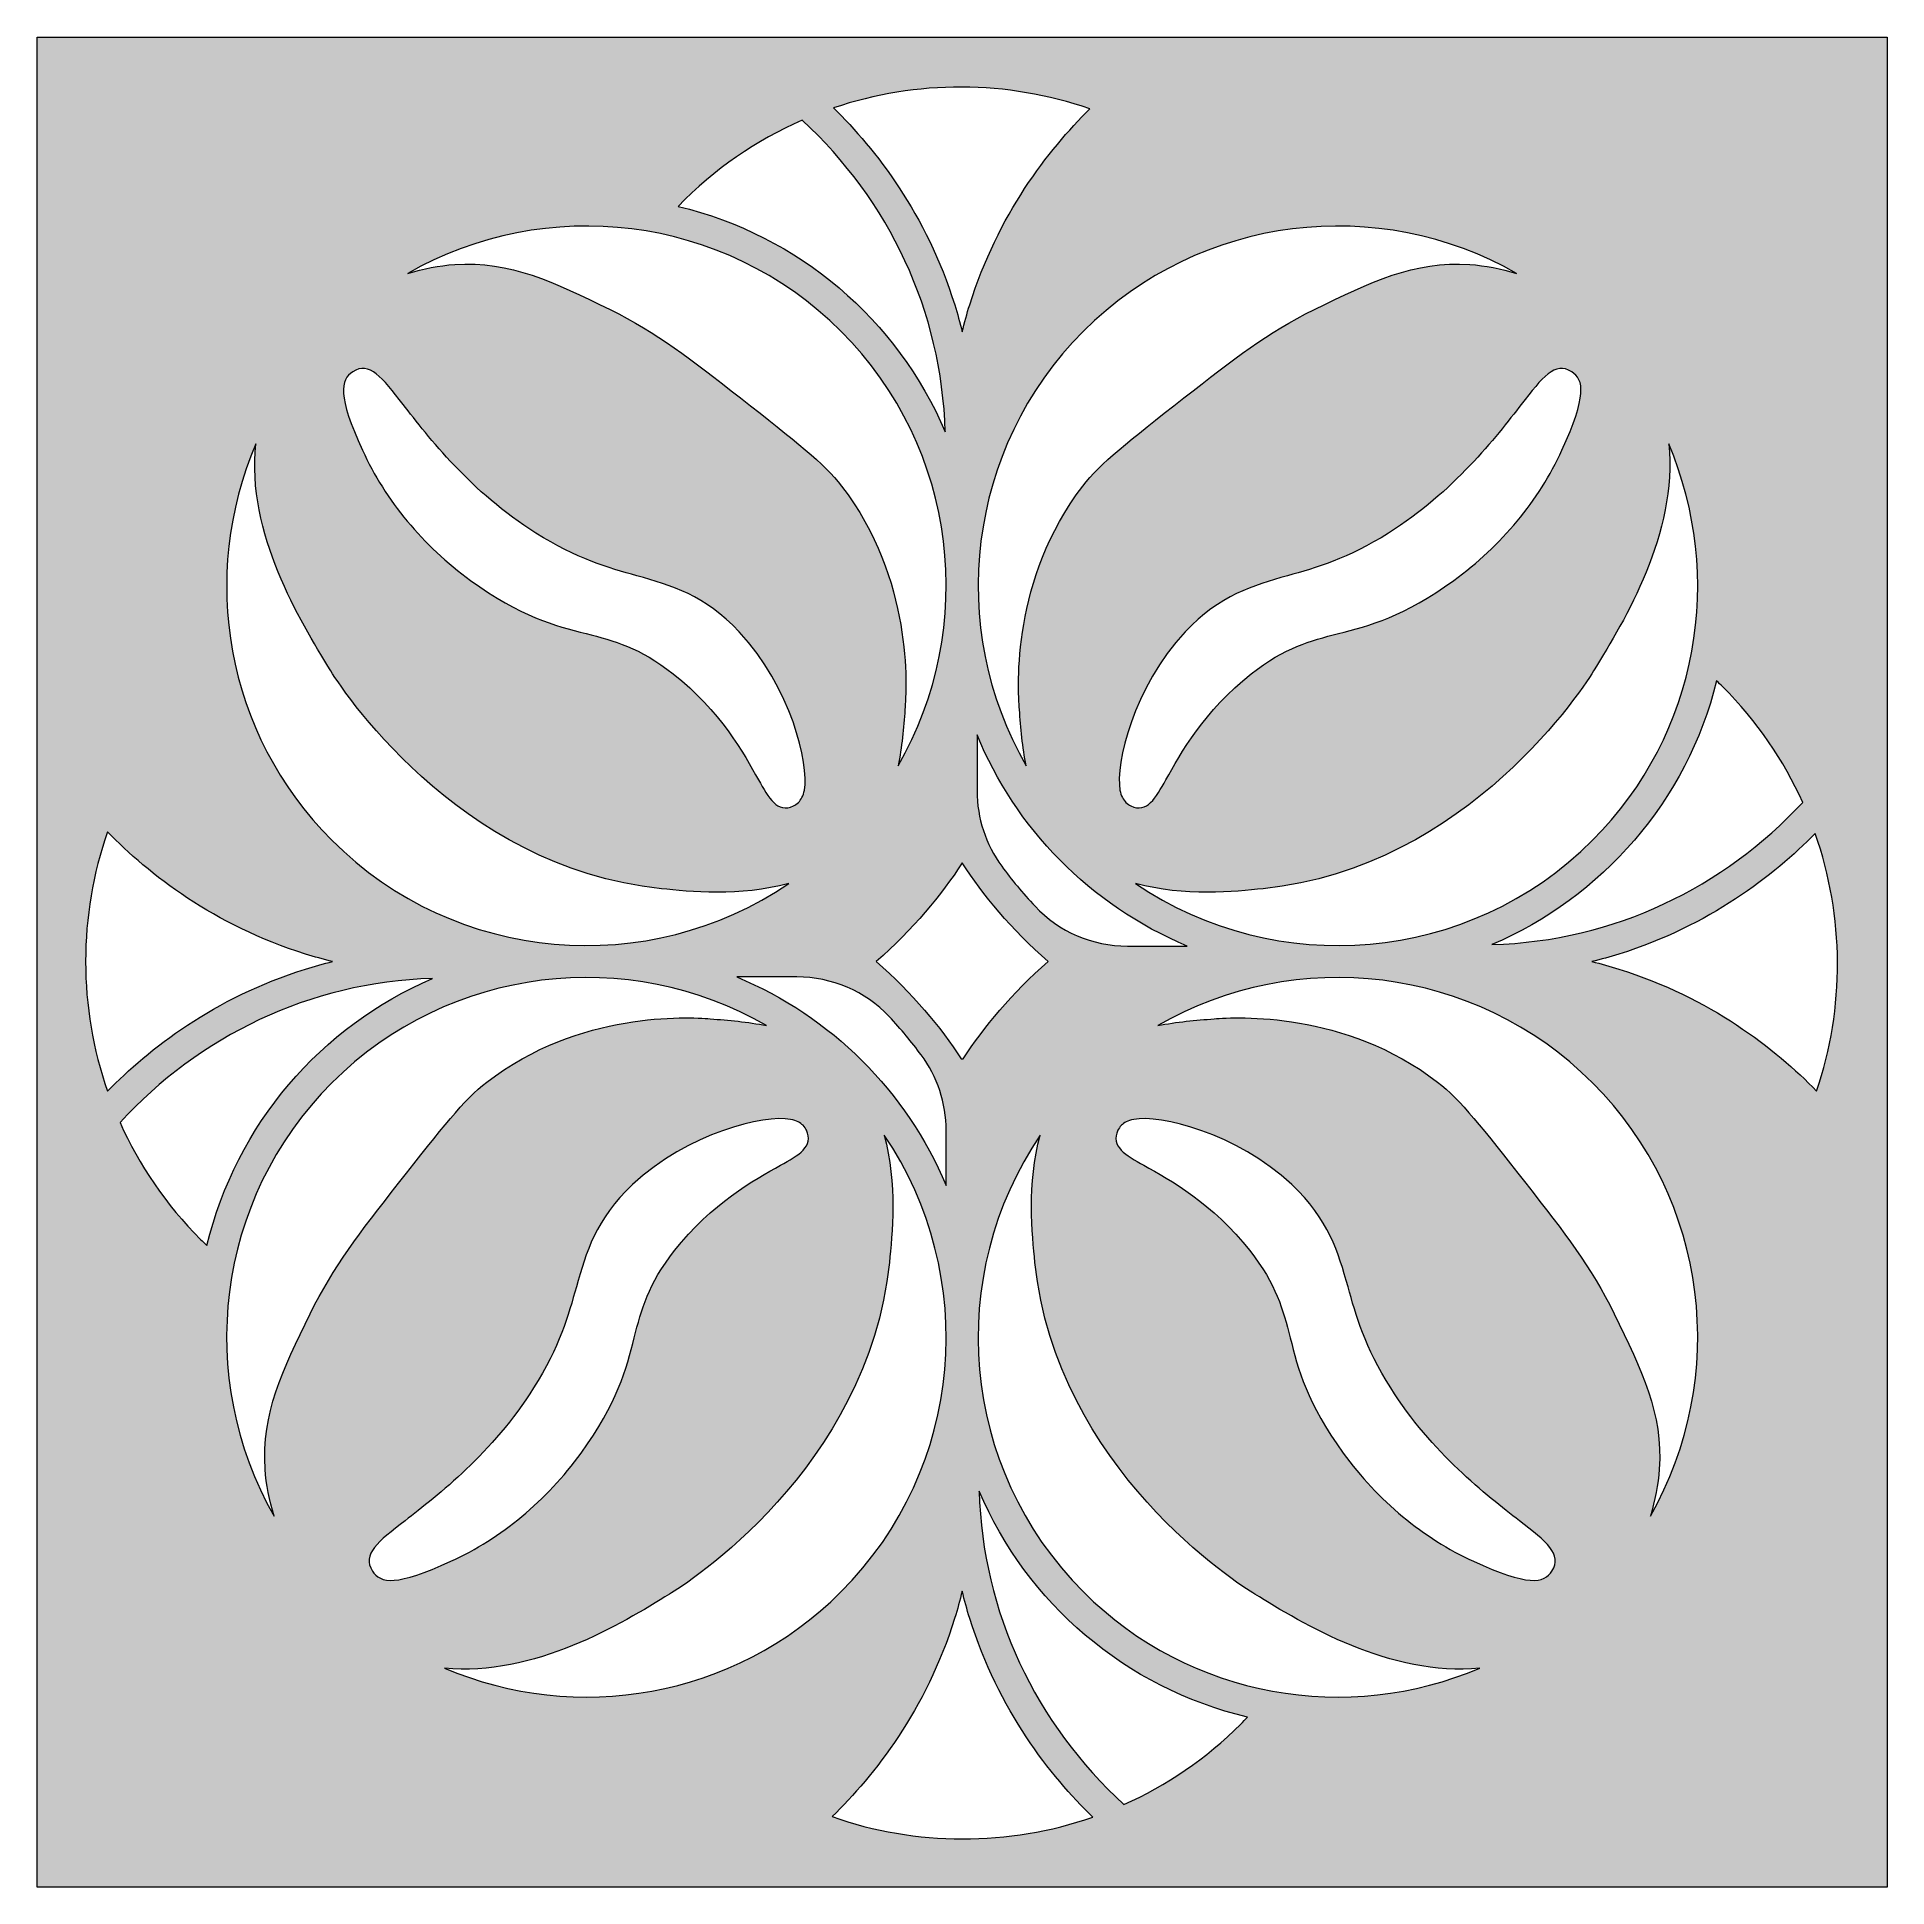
# Model space of a CAD drawing. Header units: inches. Extents: x 0 to 6, y -6 to 0.
import ezdxf

# ---------------------------------------------------------------- set-up
doc = ezdxf.new("R2010")
doc.units = ezdxf.units.IN
doc.header["$MEASUREMENT"] = 0
doc.layers.add('4-2 - Coasters Laser Cut', color=7, linetype='Continuous', lineweight=0)

msp = doc.modelspace()

# ---------------------------------------------------------------- hatches: boundary and pattern name
at = {"layer": '4-2 - Coasters Laser Cut', "true_color": 0x1d1d1b, "transparency": 33554687}
h = msp.add_hatch(color=250, dxfattribs=at)
h.dxf.hatch_style = 2
edge = h.paths.add_edge_path()
edge.add_spline(control_points=[(5.7718, -3.4186), (5.6379, -3.2817), (5.4269, -3.1157), (5.1307, -3.0229), (5.1017, -3.0139), (5.0724, -3.006), (5.0429, -2.9986), (5.0724, -2.9912), (5.1017, -2.9835), (5.1307, -2.9743), (5.4235, -2.8826), (5.6331, -2.7194), (5.7672, -2.5835), (5.8621, -2.8529), (5.8635, -3.1482), (5.7718, -3.4186)], knot_values=[0, 0, 0, 0, 1, 1, 1, 2, 2, 2, 3, 3, 3, 4, 4, 4, 5, 5, 5, 5], degree=3, periodic=0)
edge = h.paths.add_edge_path()
edge.add_spline(control_points=[(5.2325, -4.7968), (5.2478, -4.7462), (5.2578, -4.6951), (5.2614, -4.6446), (5.2736, -4.4638), (5.2047, -4.3243), (5.1151, -4.1407), (5.039, -3.9864), (4.9565, -3.8813), (4.8287, -3.7175), (4.6875, -3.5374), (4.6169, -3.4472), (4.5424, -3.3897), (4.2415, -3.1582), (3.8893, -3.1786), (3.8178, -3.1842), (3.7585, -3.1889), (3.6965, -3.1939), (3.6353, -3.2064), (4.0818, -2.9487), (4.6635, -3.0103), (5.0449, -3.3917), (5.4251, -3.7719), (5.4874, -4.3511), (5.2325, -4.7968)], knot_values=[0, 0, 0, 0, 1, 1, 1, 2, 2, 2, 3, 3, 3, 4, 4, 4, 5, 5, 5, 6, 6, 6, 7, 7, 7, 8, 8, 8, 8], degree=3, periodic=0)
edge = h.paths.add_edge_path()
edge.add_spline(control_points=[(4.9135, -4.9754), (4.8876, -5.0158), (4.8357, -5.0247), (4.6589, -4.9436), (4.4956, -4.8693), (4.3497, -4.7478), (4.2365, -4.5928), (4.1187, -4.4317), (4.0897, -4.3186), (4.0644, -4.2186), (4.0406, -4.1264), (4.0201, -4.0468), (3.9337, -3.9361), (3.8142, -3.7836), (3.6739, -3.706), (3.5901, -3.6594), (3.5312, -3.6265), (3.4804, -3.5982), (3.5057, -3.5456), (3.5082, -3.5406), (3.5117, -3.535), (3.5168, -3.5297), (3.5251, -3.5214), (3.5378, -3.5137), (3.5569, -3.5103), (3.641, -3.4947), (3.8906, -3.5537), (4.0699, -3.7219), (4.19, -3.8347), (4.22, -3.9408), (4.2519, -4.0536), (4.2775, -4.145), (4.3068, -4.2489), (4.3904, -4.3815), (4.5232, -4.5922), (4.7012, -4.7297), (4.8076, -4.8119), (4.8954, -4.88), (4.9485, -4.9211), (4.9135, -4.9754)], knot_values=[0, 0, 0, 0, 1, 1, 1, 2, 2, 2, 3, 3, 3, 4, 4, 4, 5, 5, 5, 6, 6, 6, 7, 7, 7, 8, 8, 8, 9, 9, 9, 10, 10, 10, 11, 11, 11, 12, 12, 12, 13, 13, 13, 13], degree=3, periodic=0)
edge = h.paths.add_edge_path()
edge.add_spline(control_points=[(3.3937, -5.0429), (2.9912, -4.6404), (2.9449, -4.0153), (3.2539, -3.5611), (3.2104, -3.7183), (3.2274, -3.8847), (3.2367, -3.9744), (3.3057, -4.6432), (3.9003, -5.0203), (3.9496, -5.0503), (4.104, -5.145), (4.3904, -5.32), (4.6794, -5.2899), (4.2536, -5.4719), (3.7407, -5.3899), (3.3937, -5.0429)], knot_values=[0, 0, 0, 0, 1, 1, 1, 2, 2, 2, 3, 3, 3, 4, 4, 4, 5, 5, 5, 5], degree=3, periodic=0)
edge = h.paths.add_edge_path()
edge.add_spline(control_points=[(3.9043, -5.4717), (3.7917, -5.5843), (3.6629, -5.6712), (3.5254, -5.7328), (3.2379, -5.4697), (3.0669, -5.1094), (3.0556, -4.7164), (3.2103, -5.0783), (3.5289, -5.3551), (3.926, -5.449), (3.9188, -5.4565), (3.9118, -5.4642), (3.9043, -5.4717)], knot_values=[0, 0, 0, 0, 1, 1, 1, 2, 2, 2, 3, 3, 3, 4, 4, 4, 4], degree=3, periodic=0)
edge = h.paths.add_edge_path()
edge.add_spline(control_points=[(2.5786, -5.7718), (2.7158, -5.6379), (2.8831, -5.4263), (2.9762, -5.1287), (2.9854, -5.0997), (2.9932, -5.0703), (3.0006, -5.0408), (3.0079, -5.0703), (3.0158, -5.0997), (3.0249, -5.1287), (3.1185, -5.4274), (3.2865, -5.6396), (3.424, -5.7733), (3.1508, -5.8683), (2.8515, -5.8678), (2.5786, -5.7718)], knot_values=[0, 0, 0, 0, 1, 1, 1, 2, 2, 2, 3, 3, 3, 4, 4, 4, 5, 5, 5, 5], degree=3, periodic=0)
edge = h.paths.add_edge_path()
edge.add_spline(control_points=[(1.3218, -5.2899), (1.6108, -5.32), (1.8971, -5.145), (2.0515, -5.0503), (2.1008, -5.0203), (2.6954, -4.6432), (2.7646, -3.9744), (2.7738, -3.8847), (2.7907, -3.7183), (2.7474, -3.5611), (3.0562, -4.0153), (3.0099, -4.6404), (2.6075, -5.0429), (2.2606, -5.3899), (1.7476, -5.4719), (1.3218, -5.2899)], knot_values=[0, 0, 0, 0, 1, 1, 1, 2, 2, 2, 3, 3, 3, 4, 4, 4, 5, 5, 5, 5], degree=3, periodic=0)
edge = h.paths.add_edge_path()
edge.add_spline(control_points=[(1.0878, -4.9754), (1.0528, -4.9211), (1.1058, -4.88), (1.1936, -4.8119), (1.2999, -4.7297), (1.4781, -4.5922), (1.6108, -4.3815), (1.6944, -4.2489), (1.7236, -4.145), (1.7493, -4.0536), (1.7812, -3.9408), (1.8112, -3.8347), (1.9314, -3.7219), (2.1107, -3.5537), (2.3603, -3.4947), (2.4442, -3.5103), (2.4635, -3.5137), (2.476, -3.5214), (2.4844, -3.5297), (2.4896, -3.535), (2.4929, -3.5406), (2.4956, -3.5456), (2.5208, -3.5982), (2.47, -3.6265), (2.4111, -3.6594), (2.3274, -3.706), (2.1871, -3.7836), (2.0674, -3.9361), (1.9811, -4.0468), (1.9607, -4.1264), (1.9368, -4.2186), (1.9114, -4.3186), (1.8825, -4.4317), (1.7647, -4.5928), (1.6515, -4.7478), (1.5057, -4.8693), (1.3424, -4.9436), (1.1656, -5.0247), (1.1136, -5.0158), (1.0878, -4.9754)], knot_values=[0, 0, 0, 0, 1, 1, 1, 2, 2, 2, 3, 3, 3, 4, 4, 4, 5, 5, 5, 6, 6, 6, 7, 7, 7, 8, 8, 8, 9, 9, 9, 10, 10, 10, 11, 11, 11, 12, 12, 12, 13, 13, 13, 13], degree=3, periodic=0)
edge = h.paths.add_edge_path()
edge.add_spline(control_points=[(0.7399, -4.6446), (0.7435, -4.6951), (0.7535, -4.7462), (0.7687, -4.7968), (0.5137, -4.3511), (0.5761, -3.7719), (0.9564, -3.3917), (1.3378, -3.0103), (1.9194, -2.9487), (2.3658, -3.2064), (2.3046, -3.1939), (2.2428, -3.1889), (2.1835, -3.1842), (2.1119, -3.1786), (1.7597, -3.1582), (1.4589, -3.3897), (1.3843, -3.4472), (1.3138, -3.5374), (1.1725, -3.7175), (1.0447, -3.8813), (0.9622, -3.9864), (0.8861, -4.1407), (0.7964, -4.3243), (0.7276, -4.4638), (0.7399, -4.6446)], knot_values=[0, 0, 0, 0, 1, 1, 1, 2, 2, 2, 3, 3, 3, 4, 4, 4, 5, 5, 5, 6, 6, 6, 7, 7, 7, 8, 8, 8, 8], degree=3, periodic=0)
edge = h.paths.add_edge_path()
edge.add_spline(control_points=[(0.5303, -3.8996), (0.4176, -3.7868), (0.3307, -3.6579), (0.2692, -3.5204), (0.5257, -3.2415), (0.8822, -3.0651), (1.2828, -3.0535), (0.9203, -3.2085), (0.6456, -3.5267), (0.5513, -3.9196), (0.5443, -3.9129), (0.5372, -3.9064), (0.5303, -3.8996)], knot_values=[0, 0, 0, 0, 1, 1, 1, 2, 2, 2, 3, 3, 3, 4, 4, 4, 4], degree=3, periodic=0)
edge = h.paths.add_edge_path()
edge.add_spline(control_points=[(0.2287, -2.5779), (0.3626, -2.715), (0.5739, -2.8813), (0.8704, -2.9742), (0.8996, -2.9833), (0.9289, -2.9912), (0.9583, -2.9985), (0.9289, -3.0058), (0.8996, -3.0137), (0.8704, -3.0229), (0.5739, -3.1158), (0.3626, -3.2822), (0.2286, -3.4192), (0.134, -3.1474), (0.134, -2.8497), (0.2287, -2.5779)], knot_values=[0, 0, 0, 0, 1, 1, 1, 2, 2, 2, 3, 3, 3, 4, 4, 4, 5, 5, 5, 5], degree=3, periodic=0)
edge = h.paths.add_edge_path()
edge.add_spline(control_points=[(0.7093, -1.3197), (0.6792, -1.6089), (0.8542, -1.8951), (0.9489, -2.0496), (0.9789, -2.0989), (1.356, -2.6935), (2.0249, -2.7625), (2.1144, -2.7718), (2.2808, -2.7887), (2.4381, -2.7453), (1.9839, -3.0543), (1.3588, -3.0079), (0.9564, -2.6054), (0.6093, -2.2585), (0.5272, -1.7456), (0.7093, -1.3197)], knot_values=[0, 0, 0, 0, 1, 1, 1, 2, 2, 2, 3, 3, 3, 4, 4, 4, 5, 5, 5, 5], degree=3, periodic=0)
edge = h.paths.add_edge_path()
edge.add_spline(control_points=[(1.0238, -1.0857), (1.0781, -1.0507), (1.1192, -1.1037), (1.1872, -1.1915), (1.2694, -1.2979), (1.4069, -1.476), (1.6178, -1.6089), (1.7503, -1.6924), (1.8542, -1.7217), (1.9457, -1.7472), (2.0583, -1.7793), (2.1646, -1.8092), (2.2774, -1.9293), (2.4454, -2.1087), (2.5044, -2.3582), (2.4889, -2.4422), (2.4854, -2.4614), (2.4778, -2.474), (2.4694, -2.4824), (2.4643, -2.4876), (2.4586, -2.491), (2.4536, -2.4935), (2.4011, -2.5189), (2.3726, -2.4679), (2.3399, -2.4092), (2.2933, -2.3253), (2.2156, -2.185), (2.0631, -2.0654), (1.9524, -1.979), (1.8728, -1.9586), (1.7806, -1.9347), (1.6807, -1.9094), (1.5675, -1.8804), (1.4064, -1.7626), (1.2514, -1.6494), (1.13, -1.5036), (1.0556, -1.3404), (0.9746, -1.1635), (0.9833, -1.1115), (1.0238, -1.0857)], knot_values=[0, 0, 0, 0, 1, 1, 1, 2, 2, 2, 3, 3, 3, 4, 4, 4, 5, 5, 5, 6, 6, 6, 7, 7, 7, 8, 8, 8, 9, 9, 9, 10, 10, 10, 11, 11, 11, 12, 12, 12, 13, 13, 13, 13], degree=3, periodic=0)
edge = h.paths.add_edge_path()
edge.add_spline(control_points=[(2.6075, -0.9543), (2.9889, -1.3357), (3.0504, -1.9174), (2.7929, -2.3639), (2.8053, -2.3026), (2.8104, -2.2407), (2.815, -2.1814), (2.8206, -2.11), (2.8411, -1.7576), (2.6094, -1.4568), (2.5519, -1.3822), (2.4618, -1.3118), (2.2817, -1.1706), (2.1181, -1.0428), (2.0128, -0.9601), (1.8585, -0.884), (1.6749, -0.7944), (1.5354, -0.7256), (1.3546, -0.7378), (1.3042, -0.7414), (1.2529, -0.7514), (1.2024, -0.7667), (1.6482, -0.5118), (2.2274, -0.5742), (2.6075, -0.9543)], knot_values=[0, 0, 0, 0, 1, 1, 1, 2, 2, 2, 3, 3, 3, 4, 4, 4, 5, 5, 5, 6, 6, 6, 7, 7, 7, 8, 8, 8, 8], degree=3, periodic=0)
edge = h.paths.add_edge_path()
edge.add_spline(control_points=[(2.4815, -0.2697), (2.7635, -0.5304), (2.9342, -0.8875), (2.9457, -1.2808), (2.7904, -0.9174), (2.4717, -0.6432), (2.0793, -0.5492), (2.1969, -0.4278), (2.3329, -0.3349), (2.4815, -0.2697)], knot_values=[0, 0, 0, 0, 1, 1, 1, 2, 2, 2, 3, 3, 3, 3], degree=3, periodic=0)
edge = h.paths.add_edge_path()
edge.add_spline(control_points=[(3.4146, -0.2333), (3.2788, -0.3675), (3.1164, -0.5768), (3.025, -0.8685), (3.0158, -0.8975), (3.0079, -0.9268), (3.0007, -0.9562), (2.9933, -0.9268), (2.9854, -0.8975), (2.9764, -0.8685), (2.8842, -0.5743), (2.7199, -0.3642), (2.5835, -0.23), (2.8525, -0.1389), (3.1461, -0.1399), (3.4146, -0.2333)], knot_values=[0, 0, 0, 0, 1, 1, 1, 2, 2, 2, 3, 3, 3, 4, 4, 4, 5, 5, 5, 5], degree=3, periodic=0)
edge = h.paths.add_edge_path()
edge.add_spline(control_points=[(4.7989, -0.7667), (4.7482, -0.7514), (4.6971, -0.7414), (4.6467, -0.7378), (4.4657, -0.7256), (4.3262, -0.7944), (4.1428, -0.884), (3.9885, -0.9601), (3.8832, -1.0428), (3.7196, -1.1706), (3.5393, -1.3118), (3.4493, -1.3822), (3.3918, -1.4568), (3.1601, -1.7576), (3.1806, -2.11), (3.1862, -2.1814), (3.1908, -2.2407), (3.1958, -2.3026), (3.2083, -2.3639), (2.9508, -1.9174), (3.0124, -1.3357), (3.3937, -0.9543), (3.7739, -0.5742), (4.3531, -0.5118), (4.7989, -0.7667)], knot_values=[0, 0, 0, 0, 1, 1, 1, 2, 2, 2, 3, 3, 3, 4, 4, 4, 5, 5, 5, 6, 6, 6, 7, 7, 7, 8, 8, 8, 8], degree=3, periodic=0)
edge = h.paths.add_edge_path()
edge.add_spline(control_points=[(4.9775, -1.0857), (5.0179, -1.1115), (5.0267, -1.1635), (4.9457, -1.3404), (4.8712, -1.5036), (4.7497, -1.6494), (4.5949, -1.7626), (4.4336, -1.8804), (4.3206, -1.9094), (4.2207, -1.9347), (4.1285, -1.9586), (4.0489, -1.979), (3.9382, -2.0654), (3.7857, -2.185), (3.7079, -2.3253), (3.6614, -2.4092), (3.6286, -2.4679), (3.6001, -2.5189), (3.5476, -2.4935), (3.5426, -2.491), (3.5369, -2.4876), (3.5318, -2.4824), (3.5233, -2.474), (3.5158, -2.4614), (3.5124, -2.4422), (3.4968, -2.3582), (3.5557, -2.1087), (3.7239, -1.9293), (3.8367, -1.8092), (3.9429, -1.7793), (4.0556, -1.7472), (4.1471, -1.7217), (4.251, -1.6924), (4.3835, -1.6089), (4.5943, -1.476), (4.7317, -1.2979), (4.814, -1.1915), (4.8821, -1.1037), (4.9232, -1.0507), (4.9775, -1.0857)], knot_values=[0, 0, 0, 0, 1, 1, 1, 2, 2, 2, 3, 3, 3, 4, 4, 4, 5, 5, 5, 6, 6, 6, 7, 7, 7, 8, 8, 8, 9, 9, 9, 10, 10, 10, 11, 11, 11, 12, 12, 12, 13, 13, 13, 13], degree=3, periodic=0)
edge = h.paths.add_edge_path()
edge.add_spline(control_points=[(3.2368, -2.8193), (3.1964, -2.776), (3.1606, -2.7324), (3.129, -2.6896), (3.0768, -2.6187), (3.0489, -2.5331), (3.0489, -2.445), (3.0489, -2.445), (3.0489, -2.2636), (3.0489, -2.2636), (3.1722, -2.5636), (3.4128, -2.8158), (3.7306, -2.9482), (3.7306, -2.9482), (3.5364, -2.9482), (3.5364, -2.9482), (3.4232, -2.9482), (3.3142, -2.9021), (3.2368, -2.8193)], knot_values=[0, 0, 0, 0, 1, 1, 1, 2, 2, 2, 3, 3, 3, 4, 4, 4, 5, 5, 5, 6, 6, 6, 6], degree=3, periodic=0)
edge = h.paths.add_edge_path()
edge.add_spline(control_points=[(2.9485, -3.5465), (2.9485, -3.5465), (2.9485, -3.7244), (2.9485, -3.7244), (2.8197, -3.4185), (2.5756, -3.1757), (2.2697, -3.0486), (2.2697, -3.0486), (2.4647, -3.0486), (2.4647, -3.0486), (2.5778, -3.0486), (2.6865, -3.0943), (2.7637, -3.1768), (2.8024, -3.2182), (2.8368, -3.2599), (2.8674, -3.3008), (2.9203, -3.3718), (2.9485, -3.4581), (2.9485, -3.5465)], knot_values=[0, 0, 0, 0, 1, 1, 1, 2, 2, 2, 3, 3, 3, 4, 4, 4, 5, 5, 5, 6, 6, 6, 6], degree=3, periodic=0)
edge = h.paths.add_edge_path()
edge.add_spline(control_points=[(2.7217, -2.9985), (2.8417, -2.8943), (2.9326, -2.7822), (3.0007, -2.6787), (3.0686, -2.7822), (3.1596, -2.8943), (3.2796, -2.9985), (3.1612, -3.1012), (3.0713, -3.2117), (3.0036, -3.314), (3.0036, -3.314), (2.9978, -3.314), (2.9978, -3.314), (2.9301, -3.2117), (2.84, -3.1012), (2.7217, -2.9985)], knot_values=[0, 0, 0, 0, 1, 1, 1, 2, 2, 2, 3, 3, 3, 4, 4, 4, 5, 5, 5, 5], degree=3, periodic=0)
edge = h.paths.add_edge_path()
edge.add_spline(control_points=[(5.2919, -1.3197), (5.474, -1.7456), (5.3918, -2.2585), (5.0449, -2.6054), (4.6425, -3.0079), (4.0174, -3.0543), (3.5632, -2.7453), (3.7204, -2.7887), (3.8867, -2.7718), (3.9764, -2.7625), (4.6453, -2.6935), (5.0224, -2.0989), (5.0524, -2.0496), (5.1471, -1.8951), (5.3221, -1.6089), (5.2919, -1.3197)], knot_values=[0, 0, 0, 0, 1, 1, 1, 2, 2, 2, 3, 3, 3, 4, 4, 4, 5, 5, 5, 5], degree=3, periodic=0)
edge = h.paths.add_edge_path()
edge.add_spline(control_points=[(5.4671, -2.1071), (5.5787, -2.2189), (5.6651, -2.3464), (5.7267, -2.4826), (5.4708, -2.7575), (5.1169, -2.9321), (4.7185, -2.9436), (5.0761, -2.7907), (5.3501, -2.4781), (5.4474, -2.0882), (5.4539, -2.0946), (5.4606, -2.1007), (5.4671, -2.1071)], knot_values=[0, 0, 0, 0, 1, 1, 1, 2, 2, 2, 3, 3, 3, 4, 4, 4, 4], degree=3, periodic=0)
edge = h.paths.add_edge_path()
edge.add_spline(control_points=[(0, 0), (0, 0), (0, -6), (0, -6), (0, -6), (6, -6), (6, -6), (6, -6), (6, 0), (6, 0), (6, 0), (0, 0), (0, 0)], knot_values=[0, 0, 0, 0, 1, 1, 1, 2, 2, 2, 3, 3, 3, 4, 4, 4, 4], degree=3, periodic=0)

# ---------------------------------------------------------------- linework, layer by layer
at = {"layer": '4-2 - Coasters Laser Cut'}
for points, knots in [([(0, 0), (0, 0), (0, -6), (0, -6), (0, -6), (6, -6), (6, -6), (6, -6), (6, 0), (6, 0), (6, 0), (0, 0), (0, 0)], [0, 0, 0, 0, 1, 1, 1, 2, 2, 2, 3, 3, 3, 4, 4, 4, 4]), ([(3.4146, -0.2333), (3.2788, -0.3675), (3.1164, -0.5768), (3.025, -0.8685), (3.0158, -0.8975), (3.0079, -0.9268), (3.0007, -0.9562), (2.9933, -0.9268), (2.9854, -0.8975), (2.9764, -0.8685), (2.8842, -0.5743), (2.7199, -0.3642), (2.5835, -0.23), (2.8525, -0.1389), (3.1461, -0.1399), (3.4146, -0.2333)], [0, 0, 0, 0, 1, 1, 1, 2, 2, 2, 3, 3, 3, 4, 4, 4, 5, 5, 5, 5]), ([(2.4815, -0.2697), (2.7635, -0.5304), (2.9342, -0.8875), (2.9457, -1.2808), (2.7904, -0.9174), (2.4717, -0.6432), (2.0793, -0.5492), (2.1969, -0.4278), (2.3329, -0.3349), (2.4815, -0.2697)], [0, 0, 0, 0, 1, 1, 1, 2, 2, 2, 3, 3, 3, 3]), ([(2.6075, -0.9543), (2.9889, -1.3357), (3.0504, -1.9174), (2.7929, -2.3639), (2.8053, -2.3026), (2.8104, -2.2407), (2.815, -2.1814), (2.8206, -2.11), (2.8411, -1.7576), (2.6094, -1.4568), (2.5519, -1.3822), (2.4618, -1.3118), (2.2817, -1.1706), (2.1181, -1.0428), (2.0128, -0.9601), (1.8585, -0.884), (1.6749, -0.7944), (1.5354, -0.7256), (1.3546, -0.7378), (1.3042, -0.7414), (1.2529, -0.7514), (1.2024, -0.7667), (1.6482, -0.5118), (2.2274, -0.5742), (2.6075, -0.9543)], [0, 0, 0, 0, 1, 1, 1, 2, 2, 2, 3, 3, 3, 4, 4, 4, 5, 5, 5, 6, 6, 6, 7, 7, 7, 8, 8, 8, 8]), ([(4.7989, -0.7667), (4.7482, -0.7514), (4.6971, -0.7414), (4.6467, -0.7378), (4.4657, -0.7256), (4.3262, -0.7944), (4.1428, -0.884), (3.9885, -0.9601), (3.8832, -1.0428), (3.7196, -1.1706), (3.5393, -1.3118), (3.4493, -1.3822), (3.3918, -1.4568), (3.1601, -1.7576), (3.1806, -2.11), (3.1862, -2.1814), (3.1908, -2.2407), (3.1958, -2.3026), (3.2083, -2.3639), (2.9508, -1.9174), (3.0124, -1.3357), (3.3937, -0.9543), (3.7739, -0.5742), (4.3531, -0.5118), (4.7989, -0.7667)], [0, 0, 0, 0, 1, 1, 1, 2, 2, 2, 3, 3, 3, 4, 4, 4, 5, 5, 5, 6, 6, 6, 7, 7, 7, 8, 8, 8, 8]), ([(1.0238, -1.0857), (1.0781, -1.0507), (1.1192, -1.1037), (1.1872, -1.1915), (1.2694, -1.2979), (1.4069, -1.476), (1.6178, -1.6089), (1.7503, -1.6924), (1.8542, -1.7217), (1.9457, -1.7472), (2.0583, -1.7793), (2.1646, -1.8092), (2.2774, -1.9293), (2.4454, -2.1087), (2.5044, -2.3582), (2.4889, -2.4422), (2.4854, -2.4614), (2.4778, -2.474), (2.4694, -2.4824), (2.4643, -2.4876), (2.4586, -2.491), (2.4536, -2.4935), (2.4011, -2.5189), (2.3726, -2.4679), (2.3399, -2.4092), (2.2933, -2.3253), (2.2156, -2.185), (2.0631, -2.0654), (1.9524, -1.979), (1.8728, -1.9586), (1.7806, -1.9347), (1.6807, -1.9094), (1.5675, -1.8804), (1.4064, -1.7626), (1.2514, -1.6494), (1.13, -1.5036), (1.0556, -1.3404), (0.9746, -1.1635), (0.9833, -1.1115), (1.0238, -1.0857)], [0, 0, 0, 0, 1, 1, 1, 2, 2, 2, 3, 3, 3, 4, 4, 4, 5, 5, 5, 6, 6, 6, 7, 7, 7, 8, 8, 8, 9, 9, 9, 10, 10, 10, 11, 11, 11, 12, 12, 12, 13, 13, 13, 13]), ([(4.9775, -1.0857), (5.0179, -1.1115), (5.0267, -1.1635), (4.9457, -1.3404), (4.8712, -1.5036), (4.7497, -1.6494), (4.5949, -1.7626), (4.4336, -1.8804), (4.3206, -1.9094), (4.2207, -1.9347), (4.1285, -1.9586), (4.0489, -1.979), (3.9382, -2.0654), (3.7857, -2.185), (3.7079, -2.3253), (3.6614, -2.4092), (3.6286, -2.4679), (3.6001, -2.5189), (3.5476, -2.4935), (3.5426, -2.491), (3.5369, -2.4876), (3.5318, -2.4824), (3.5233, -2.474), (3.5158, -2.4614), (3.5124, -2.4422), (3.4968, -2.3582), (3.5557, -2.1087), (3.7239, -1.9293), (3.8367, -1.8092), (3.9429, -1.7793), (4.0556, -1.7472), (4.1471, -1.7217), (4.251, -1.6924), (4.3835, -1.6089), (4.5943, -1.476), (4.7317, -1.2979), (4.814, -1.1915), (4.8821, -1.1037), (4.9232, -1.0507), (4.9775, -1.0857)], [0, 0, 0, 0, 1, 1, 1, 2, 2, 2, 3, 3, 3, 4, 4, 4, 5, 5, 5, 6, 6, 6, 7, 7, 7, 8, 8, 8, 9, 9, 9, 10, 10, 10, 11, 11, 11, 12, 12, 12, 13, 13, 13, 13]), ([(0.7093, -1.3197), (0.6792, -1.6089), (0.8542, -1.8951), (0.9489, -2.0496), (0.9789, -2.0989), (1.356, -2.6935), (2.0249, -2.7625), (2.1144, -2.7718), (2.2808, -2.7887), (2.4381, -2.7453), (1.9839, -3.0543), (1.3588, -3.0079), (0.9564, -2.6054), (0.6093, -2.2585), (0.5272, -1.7456), (0.7093, -1.3197)], [0, 0, 0, 0, 1, 1, 1, 2, 2, 2, 3, 3, 3, 4, 4, 4, 5, 5, 5, 5]), ([(5.2919, -1.3197), (5.474, -1.7456), (5.3918, -2.2585), (5.0449, -2.6054), (4.6425, -3.0079), (4.0174, -3.0543), (3.5632, -2.7453), (3.7204, -2.7887), (3.8867, -2.7718), (3.9764, -2.7625), (4.6453, -2.6935), (5.0224, -2.0989), (5.0524, -2.0496), (5.1471, -1.8951), (5.3221, -1.6089), (5.2919, -1.3197)], [0, 0, 0, 0, 1, 1, 1, 2, 2, 2, 3, 3, 3, 4, 4, 4, 5, 5, 5, 5]), ([(5.4671, -2.1071), (5.5787, -2.2189), (5.6651, -2.3464), (5.7267, -2.4826), (5.4708, -2.7575), (5.1169, -2.9321), (4.7185, -2.9436), (5.0761, -2.7907), (5.3501, -2.4781), (5.4474, -2.0882), (5.4539, -2.0946), (5.4606, -2.1007), (5.4671, -2.1071)], [0, 0, 0, 0, 1, 1, 1, 2, 2, 2, 3, 3, 3, 4, 4, 4, 4]), ([(3.2368, -2.8193), (3.1964, -2.776), (3.1606, -2.7324), (3.129, -2.6896), (3.0768, -2.6187), (3.0489, -2.5331), (3.0489, -2.445), (3.0489, -2.445), (3.0489, -2.2636), (3.0489, -2.2636), (3.1722, -2.5636), (3.4128, -2.8158), (3.7306, -2.9482), (3.7306, -2.9482), (3.5364, -2.9482), (3.5364, -2.9482), (3.4232, -2.9482), (3.3142, -2.9021), (3.2368, -2.8193)], [0, 0, 0, 0, 1, 1, 1, 2, 2, 2, 3, 3, 3, 4, 4, 4, 5, 5, 5, 6, 6, 6, 6]), ([(0.2287, -2.5779), (0.3626, -2.715), (0.5739, -2.8813), (0.8704, -2.9742), (0.8996, -2.9833), (0.9289, -2.9912), (0.9583, -2.9985), (0.9289, -3.0058), (0.8996, -3.0137), (0.8704, -3.0229), (0.5739, -3.1158), (0.3626, -3.2822), (0.2286, -3.4192), (0.134, -3.1474), (0.134, -2.8497), (0.2287, -2.5779)], [0, 0, 0, 0, 1, 1, 1, 2, 2, 2, 3, 3, 3, 4, 4, 4, 5, 5, 5, 5]), ([(5.7718, -3.4186), (5.6379, -3.2817), (5.4269, -3.1157), (5.1307, -3.0229), (5.1017, -3.0139), (5.0724, -3.006), (5.0429, -2.9986), (5.0724, -2.9912), (5.1017, -2.9835), (5.1307, -2.9743), (5.4235, -2.8826), (5.6331, -2.7194), (5.7672, -2.5835), (5.8621, -2.8529), (5.8635, -3.1482), (5.7718, -3.4186)], [0, 0, 0, 0, 1, 1, 1, 2, 2, 2, 3, 3, 3, 4, 4, 4, 5, 5, 5, 5]), ([(2.7217, -2.9985), (2.8417, -2.8943), (2.9326, -2.7822), (3.0007, -2.6787), (3.0686, -2.7822), (3.1596, -2.8943), (3.2796, -2.9985), (3.1612, -3.1012), (3.0713, -3.2117), (3.0036, -3.314), (3.0036, -3.314), (2.9978, -3.314), (2.9978, -3.314), (2.9301, -3.2117), (2.84, -3.1012), (2.7217, -2.9985)], [0, 0, 0, 0, 1, 1, 1, 2, 2, 2, 3, 3, 3, 4, 4, 4, 5, 5, 5, 5]), ([(0.7399, -4.6446), (0.7435, -4.6951), (0.7535, -4.7462), (0.7687, -4.7968), (0.5137, -4.3511), (0.5761, -3.7719), (0.9564, -3.3917), (1.3378, -3.0103), (1.9194, -2.9487), (2.3658, -3.2064), (2.3046, -3.1939), (2.2428, -3.1889), (2.1835, -3.1842), (2.1119, -3.1786), (1.7597, -3.1582), (1.4589, -3.3897), (1.3843, -3.4472), (1.3138, -3.5374), (1.1725, -3.7175), (1.0447, -3.8813), (0.9622, -3.9864), (0.8861, -4.1407), (0.7964, -4.3243), (0.7276, -4.4638), (0.7399, -4.6446)], [0, 0, 0, 0, 1, 1, 1, 2, 2, 2, 3, 3, 3, 4, 4, 4, 5, 5, 5, 6, 6, 6, 7, 7, 7, 8, 8, 8, 8]), ([(5.2325, -4.7968), (5.2478, -4.7462), (5.2578, -4.6951), (5.2614, -4.6446), (5.2736, -4.4638), (5.2047, -4.3243), (5.1151, -4.1407), (5.039, -3.9864), (4.9565, -3.8813), (4.8287, -3.7175), (4.6875, -3.5374), (4.6169, -3.4472), (4.5424, -3.3897), (4.2415, -3.1582), (3.8893, -3.1786), (3.8178, -3.1842), (3.7585, -3.1889), (3.6965, -3.1939), (3.6353, -3.2064), (4.0818, -2.9487), (4.6635, -3.0103), (5.0449, -3.3917), (5.4251, -3.7719), (5.4874, -4.3511), (5.2325, -4.7968)], [0, 0, 0, 0, 1, 1, 1, 2, 2, 2, 3, 3, 3, 4, 4, 4, 5, 5, 5, 6, 6, 6, 7, 7, 7, 8, 8, 8, 8]), ([(0.5303, -3.8996), (0.4176, -3.7868), (0.3307, -3.6579), (0.2692, -3.5204), (0.5257, -3.2415), (0.8822, -3.0651), (1.2828, -3.0535), (0.9203, -3.2085), (0.6456, -3.5267), (0.5513, -3.9196), (0.5443, -3.9129), (0.5372, -3.9064), (0.5303, -3.8996)], [0, 0, 0, 0, 1, 1, 1, 2, 2, 2, 3, 3, 3, 4, 4, 4, 4]), ([(2.9485, -3.5465), (2.9485, -3.5465), (2.9485, -3.7244), (2.9485, -3.7244), (2.8197, -3.4185), (2.5756, -3.1757), (2.2697, -3.0486), (2.2697, -3.0486), (2.4647, -3.0486), (2.4647, -3.0486), (2.5778, -3.0486), (2.6865, -3.0943), (2.7637, -3.1768), (2.8024, -3.2182), (2.8368, -3.2599), (2.8674, -3.3008), (2.9203, -3.3718), (2.9485, -3.4581), (2.9485, -3.5465)], [0, 0, 0, 0, 1, 1, 1, 2, 2, 2, 3, 3, 3, 4, 4, 4, 5, 5, 5, 6, 6, 6, 6]), ([(1.0878, -4.9754), (1.0528, -4.9211), (1.1058, -4.88), (1.1936, -4.8119), (1.2999, -4.7297), (1.4781, -4.5922), (1.6108, -4.3815), (1.6944, -4.2489), (1.7236, -4.145), (1.7493, -4.0536), (1.7812, -3.9408), (1.8112, -3.8347), (1.9314, -3.7219), (2.1107, -3.5537), (2.3603, -3.4947), (2.4442, -3.5103), (2.4635, -3.5137), (2.476, -3.5214), (2.4844, -3.5297), (2.4896, -3.535), (2.4929, -3.5406), (2.4956, -3.5456), (2.5208, -3.5982), (2.47, -3.6265), (2.4111, -3.6594), (2.3274, -3.706), (2.1871, -3.7836), (2.0674, -3.9361), (1.9811, -4.0468), (1.9607, -4.1264), (1.9368, -4.2186), (1.9114, -4.3186), (1.8825, -4.4317), (1.7647, -4.5928), (1.6515, -4.7478), (1.5057, -4.8693), (1.3424, -4.9436), (1.1656, -5.0247), (1.1136, -5.0158), (1.0878, -4.9754)], [0, 0, 0, 0, 1, 1, 1, 2, 2, 2, 3, 3, 3, 4, 4, 4, 5, 5, 5, 6, 6, 6, 7, 7, 7, 8, 8, 8, 9, 9, 9, 10, 10, 10, 11, 11, 11, 12, 12, 12, 13, 13, 13, 13]), ([(4.9135, -4.9754), (4.8876, -5.0158), (4.8357, -5.0247), (4.6589, -4.9436), (4.4956, -4.8693), (4.3497, -4.7478), (4.2365, -4.5928), (4.1187, -4.4317), (4.0897, -4.3186), (4.0644, -4.2186), (4.0406, -4.1264), (4.0201, -4.0468), (3.9337, -3.9361), (3.8142, -3.7836), (3.6739, -3.706), (3.5901, -3.6594), (3.5312, -3.6265), (3.4804, -3.5982), (3.5057, -3.5456), (3.5082, -3.5406), (3.5117, -3.535), (3.5168, -3.5297), (3.5251, -3.5214), (3.5378, -3.5137), (3.5569, -3.5103), (3.641, -3.4947), (3.8906, -3.5537), (4.0699, -3.7219), (4.19, -3.8347), (4.22, -3.9408), (4.2519, -4.0536), (4.2775, -4.145), (4.3068, -4.2489), (4.3904, -4.3815), (4.5232, -4.5922), (4.7012, -4.7297), (4.8076, -4.8119), (4.8954, -4.88), (4.9485, -4.9211), (4.9135, -4.9754)], [0, 0, 0, 0, 1, 1, 1, 2, 2, 2, 3, 3, 3, 4, 4, 4, 5, 5, 5, 6, 6, 6, 7, 7, 7, 8, 8, 8, 9, 9, 9, 10, 10, 10, 11, 11, 11, 12, 12, 12, 13, 13, 13, 13]), ([(1.3218, -5.2899), (1.6108, -5.32), (1.8971, -5.145), (2.0515, -5.0503), (2.1008, -5.0203), (2.6954, -4.6432), (2.7646, -3.9744), (2.7738, -3.8847), (2.7907, -3.7183), (2.7474, -3.5611), (3.0562, -4.0153), (3.0099, -4.6404), (2.6075, -5.0429), (2.2606, -5.3899), (1.7476, -5.4719), (1.3218, -5.2899)], [0, 0, 0, 0, 1, 1, 1, 2, 2, 2, 3, 3, 3, 4, 4, 4, 5, 5, 5, 5]), ([(3.3937, -5.0429), (2.9912, -4.6404), (2.9449, -4.0153), (3.2539, -3.5611), (3.2104, -3.7183), (3.2274, -3.8847), (3.2367, -3.9744), (3.3057, -4.6432), (3.9003, -5.0203), (3.9496, -5.0503), (4.104, -5.145), (4.3904, -5.32), (4.6794, -5.2899), (4.2536, -5.4719), (3.7407, -5.3899), (3.3937, -5.0429)], [0, 0, 0, 0, 1, 1, 1, 2, 2, 2, 3, 3, 3, 4, 4, 4, 5, 5, 5, 5]), ([(3.9043, -5.4717), (3.7917, -5.5843), (3.6629, -5.6712), (3.5254, -5.7328), (3.2379, -5.4697), (3.0669, -5.1094), (3.0556, -4.7164), (3.2103, -5.0783), (3.5289, -5.3551), (3.926, -5.449), (3.9188, -5.4565), (3.9118, -5.4642), (3.9043, -5.4717)], [0, 0, 0, 0, 1, 1, 1, 2, 2, 2, 3, 3, 3, 4, 4, 4, 4]), ([(2.5786, -5.7718), (2.7158, -5.6379), (2.8831, -5.4263), (2.9762, -5.1287), (2.9854, -5.0997), (2.9932, -5.0703), (3.0006, -5.0408), (3.0079, -5.0703), (3.0158, -5.0997), (3.0249, -5.1287), (3.1185, -5.4274), (3.2865, -5.6396), (3.424, -5.7733), (3.1508, -5.8683), (2.8515, -5.8678), (2.5786, -5.7718)], [0, 0, 0, 0, 1, 1, 1, 2, 2, 2, 3, 3, 3, 4, 4, 4, 5, 5, 5, 5])]:
    msp.add_open_spline(points, degree=3, knots=knots, dxfattribs=at)

doc.saveas('drawing.dxf')
